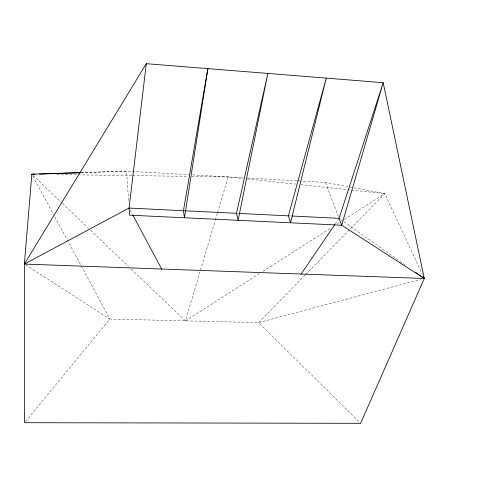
<?xml version="1.0" encoding="UTF-8"?>
<svg xmlns="http://www.w3.org/2000/svg" width="487" height="487" viewBox="0 0 487 487"><rect width="100%" height="100%" fill="white"/><g stroke="black" fill="none" stroke-linecap="round" stroke-linejoin="round"><path stroke-width="0.37" stroke-dasharray="2.44 1.83" d="M131.125 269.001L185.413 320.86L215.236 220.544M215.455 219.814L217.397 213.276M217.616 212.545L228.202 176.927L243.336 178.54M335.263 223.965L338.678 218.955M25.543 421.529L109.855 319.046L258.567 322.613L420.598 279.447M305.246 274.918L258.567 322.613L360.654 423.319M305.781 274.376L384.821 193.607L422.339 274.333M185.413 320.86L259.79 273.396M262.992 271.35L330.959 227.977M337.375 223.886L339.938 222.249M344.425 219.387L384.821 193.607L325.486 182.448L300.601 181.036M81.11 172.69L126.571 171.156L188.761 174.687M81.116 172.611L126.571 171.156L128.659 202.038M56.882 174.541L77.354 174.821M78.109 174.833L131.928 175.582M132.689 175.594L188.025 176.367M191.817 176.422L228.202 176.927M237.266 213.355L238.77 213.428M288.395 215.851L290.666 215.96M192.554 174.9L243.287 177.785M247.81 178.041L296.833 180.823M297.581 180.866L299.846 180.994M247.116 178.942L295.542 184.098M300.838 184.664L350.774 189.979M351.529 190.064L384.821 193.607M25.628 264.898L109.855 319.046L68.168 241.613M340.955 219.637L343.42 221.378M344.041 221.816L405.129 264.965M32.964 175.235L62.026 203M62.58 203.523L88.348 228.141M90.545 230.241L128.379 266.383M32.946 176.191L53.43 214.243M54.867 216.91L67.809 240.943M130.132 210.055L132.263 214.043M325.486 182.448L338.568 216.922"/><path stroke-width="0.73" d="M423.3 276.403L424.262 278.473L24.35 264.076L146.289 63.681L383.19 82.693L424.262 278.473L360.654 423.319L24.581 422.704L24.35 264.076L31.868 174.188L80.355 172.635M146.289 63.681L129.067 208.065L129.548 215.175L341.716 225.219L424.262 278.473L418.704 274.552M236.518 213.312L267.85 73.434L238.113 220.313L236.518 213.312L129.067 208.065L24.35 264.076M288.395 215.851L326.266 78.127L290.514 222.79L288.395 215.851L239.525 213.464M339.104 218.328L383.19 82.693L341.716 225.219L339.104 218.328L292.182 216.033M301.13 274.041L334.837 224.586M31.862 174.352L34.894 174.249L31.868 174.188M39.441 174.096L80.355 172.715M415.624 272.373L417.475 273.682M132.622 214.706L161.751 269.189M207.876 68.624L184.476 217.774L183.422 210.719L207.876 68.624"/></g></svg>
